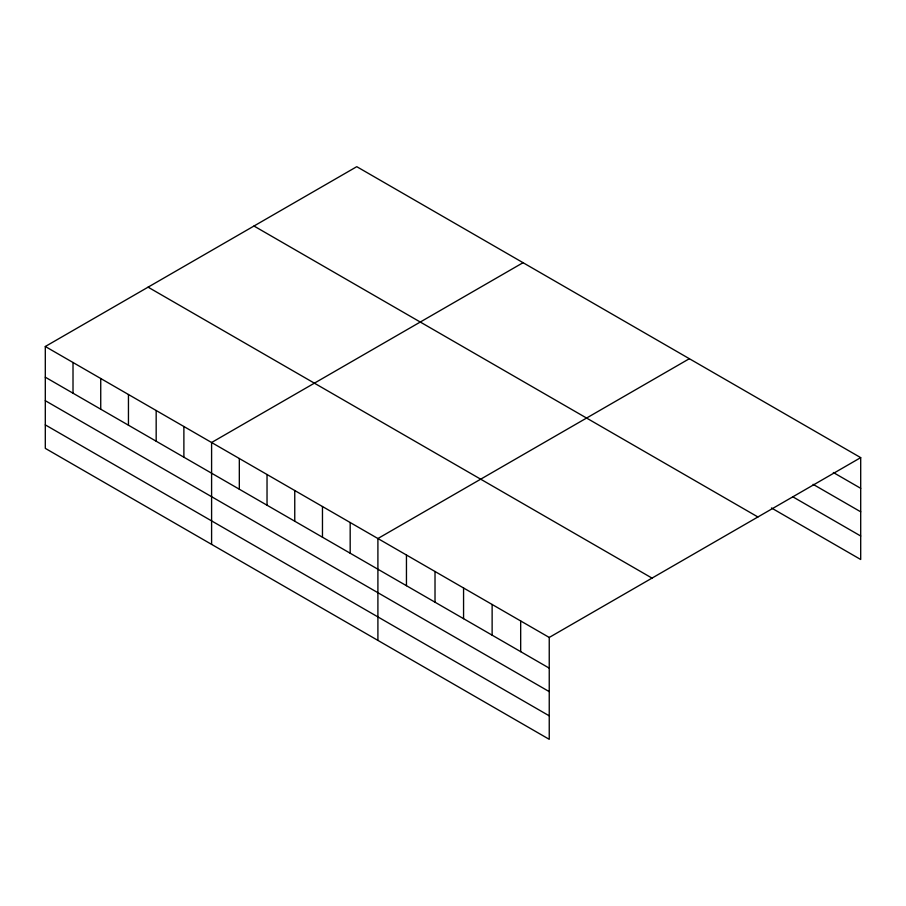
<?xml version="1.0" encoding="UTF-8"?>
<svg xmlns="http://www.w3.org/2000/svg" width="906" height="906" viewBox="0 0 906 906"><rect width="100%" height="100%" fill="white"/><g stroke="black" fill="none" stroke-linecap="round" stroke-linejoin="round"><path stroke-width="1.36" d="M771.459 507.972L860.7 559.5L860.7 457.632L356.76 166.681L45.3 346.5L45.3 448.368L549.24 739.319L549.24 637.45L45.3 346.5M523.056 262.695L211.596 442.513L211.596 544.381M689.364 358.708L377.904 538.526L377.904 640.395M549.24 637.45L860.7 457.632M833.339 472.524L860.7 488.323M813.101 484.336L860.7 511.811M792.875 496.85L860.7 536.012M253.974 226.024L757.914 516.975M148.086 287.157L652.026 578.107M45.3 377.202L549.24 668.141M45.3 400.69L549.24 691.629M45.3 424.88L549.24 715.831M520.678 620.961L520.678 651.663M492.128 604.472L492.128 635.174M463.566 587.983L463.566 618.685M435.016 571.505L435.016 602.196M406.454 555.016L406.454 585.706M350.18 522.524L350.18 553.226M322.468 506.522L322.468 537.224M294.756 490.52L294.756 521.222M267.032 474.518L267.032 505.22M239.32 458.515L239.32 489.217M183.884 426.511L183.884 457.213M156.172 410.509L156.172 441.211M128.448 394.506L128.448 425.208M100.736 378.504L100.736 409.206M73.012 362.502L73.012 393.204"/></g></svg>
